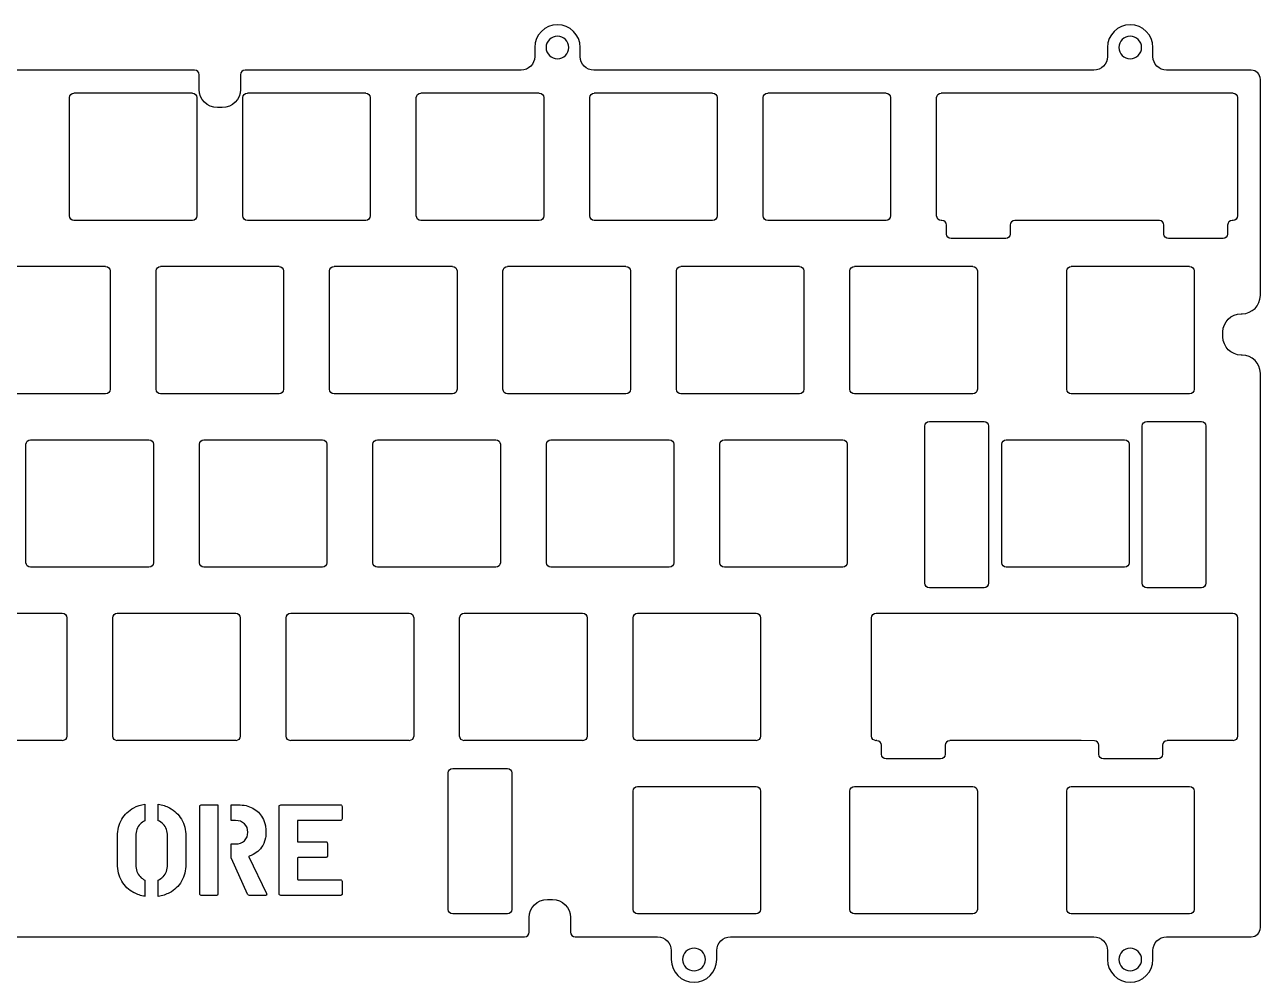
# Model space of a CAD drawing. Header units: millimetres. Extents: x 0 to 286, y -100 to 5.
# Drawn here: x 150 to 285.7, y -100.2 to 5 of the extents above; entities that cross this region are included whole.
import ezdxf

# ---------------------------------------------------------------- set-up
doc = ezdxf.new("R2010")
doc.units = ezdxf.units.MM
doc.header["$MEASUREMENT"] = 0

msp = doc.modelspace()

# ---------------------------------------------------------------- linework, layer by layer
at = {"color": 7, "true_color": 0xffffff, "extrusion": (-1, 0, 0)}
for p, q in [((206.03, 2.47, 1), (206.03, 1.47, 1)), ((173.72, -0.52, 1), (173.72, -2.13, 1)), ((168.93, -3.03, 1), (168.93, -16.02, 1)), ((245.12, -3.03, 1), (245.12, -16.02, 1)), ((282.14, -17.03, 1), (282.14, -18.03, 1)), ((178.45, -22.08, 1), (178.45, -35.08, 1)), ((197.5, -22.08, 1), (197.5, -35.08, 1)), ((254.65, -22.08, 1), (254.65, -35.08, 1)), ((183.21, -41.12, 1), (183.21, -54.13, 1)), ((202.26, -41.12, 1), (202.26, -54.13, 1)), ((240.36, -41.12, 1), (240.36, -54.13, 1)), ((271.32, -41.12, 1), (271.32, -54.13, 1)), ((154.64, -60.18, 1), (154.64, -73.18, 1)), ((192.74, -60.18, 1), (192.74, -73.18, 1)), ((230.84, -60.18, 1), (230.84, -73.18, 1)), ((283.22, -60.18, 1), (283.22, -73.18, 1)), ((203.53, -77.22, 1), (203.53, -92.22, 1)), ((254.65, -79.22, 1), (254.65, -92.22, 1)), ((278.46, -79.22, 1), (278.46, -92.22, 1)), ((171.24, -80.73, 1), (171.24, -90.51, 1)), ((184.88, -80.9, 1), (184.88, -82.28, 1)), ((179.97, -82.52, 1), (179.97, -84.73, 1)), ((183.27, -84.97, 1), (183.27, -86.35, 1)), ((179.97, -86.59, 1), (179.97, -88.89, 1)), ((184.88, -89.13, 1), (184.88, -90.51, 1)), ((268.94, -96.73, 1), (268.94, -97.72, 1))]:
    msp.add_line(p, q, dxfattribs=at)
at = {"color": 7, "true_color": 0xffffff, "extrusion": (1, -3.55e-14, 0)}
msp.add_line((211.03, 1.47, 1), (211.03, 2.47, 1), dxfattribs=at)
at = {"color": 7, "true_color": 0xffffff, "extrusion": (-1, -3.55e-14, 0)}
msp.add_line((268.94, 2.47, 1), (268.94, 1.47, 1), dxfattribs=at)
at = {"color": 7, "true_color": 0xffffff, "extrusion": (1, 0, 0)}
for p, q in [((273.94, 1.47, 1), (273.94, 2.47, 1)), ((169.18, -2.13, 1), (169.18, -0.52, 1)), ((285.73, -24.78, 1), (285.73, -1.03, 1)), ((154.93, -16.02, 1), (154.93, -3.03, 1)), ((212.07, -16.02, 1), (212.07, -3.03, 1)), ((231.12, -16.02, 1), (231.12, -3.03, 1)), ((275.14, -18.03, 1), (275.14, -17.03, 1)), ((183.5, -35.08, 1), (183.5, -22.08, 1)), ((202.55, -35.08, 1), (202.55, -22.08, 1)), ((221.6, -35.08, 1), (221.6, -22.08, 1)), ((264.46, -35.08, 1), (264.46, -22.08, 1)), ((281.62, -29.32, 1), (281.62, -28.78, 1)), ((285.73, -94.22, 1), (285.73, -33.32, 1)), ((248.88, -56.38, 1), (248.88, -39.12, 1)), ((272.76, -56.38, 1), (272.76, -39.12, 1)), ((169.21, -54.13, 1), (169.21, -41.12, 1)), ((226.36, -54.13, 1), (226.36, -41.12, 1)), ((257.32, -54.13, 1), (257.32, -41.12, 1)), ((178.74, -73.18, 1), (178.74, -60.18, 1)), ((197.79, -73.18, 1), (197.79, -60.18, 1)), ((243.03, -73.18, 1), (243.03, -60.18, 1)), ((244.12, -75.17, 1), (244.12, -74.18, 1)), ((196.53, -92.22, 1), (196.53, -77.22, 1)), ((240.65, -92.22, 1), (240.65, -79.22, 1)), ((169.24, -90.51, 1), (169.24, -80.9, 1)), ((172.69, -82.45, 1), (172.69, -80.73, 1)), ((177.97, -90.51, 1), (177.97, -80.9, 1)), ((172.69, -86.58, 1), (172.69, -85.02, 1)), ((205.42, -94.72, 1), (205.42, -93.12, 1)), ((226.03, -97.72, 1), (226.03, -96.73, 1)), ((273.94, -97.72, 1), (273.94, -96.73, 1))]:
    msp.add_line(p, q, dxfattribs=at)
at = {"color": 7, "true_color": 0xffffff, "extrusion": (-1.7e-15, 1, 0)}
msp.add_line((168.68, -0.03, 1), (146.88, -0.03, 1), dxfattribs=at)
at = {"color": 7, "true_color": 0xffffff, "extrusion": (1.2e-15, 1, 0)}
msp.add_line((204.53, -0.03, 1), (174.22, -0.03, 1), dxfattribs=at)
at = {"color": 7, "true_color": 0xffffff, "extrusion": (0, 1, 0)}
for p, q in [((267.44, -0.03, 1), (212.53, -0.03, 1)), ((171.72, -4.13, 1), (171.18, -4.13, 1)), ((187.47, -16.52, 1), (174.47, -16.52, 1)), ((274.64, -16.52, 1), (258.76, -16.52, 1)), ((235.1, -35.58, 1), (222.1, -35.58, 1)), ((254.15, -35.58, 1), (241.15, -35.58, 1)), ((163.66, -54.62, 1), (150.66, -54.62, 1)), ((255.38, -56.88, 1), (249.38, -56.88, 1)), ((279.26, -56.88, 1), (273.26, -56.88, 1)), ((230.34, -73.67, 1), (217.34, -73.67, 1)), ((173.18, -82.45, 1), (172.69, -82.45, 1)), ((184.71, -82.45, 1), (180.04, -82.45, 1)), ((183.1, -86.52, 1), (180.04, -86.52, 1)), ((171.07, -90.68, 1), (169.41, -90.68, 1)), ((176.45, -90.68, 1), (174.7, -90.68, 1)), ((184.71, -90.68, 1), (178.14, -90.68, 1)), ((203.03, -92.72, 1), (197.03, -92.72, 1)), ((230.34, -92.72, 1), (217.34, -92.72, 1)), ((254.15, -92.72, 1), (241.15, -92.72, 1))]:
    msp.add_line(p, q, dxfattribs=at)
at = {"color": 7, "true_color": 0xffffff, "extrusion": (-1.2e-15, 1, 0)}
msp.add_line((284.73, -0.03, 1), (275.44, -0.03, 1), dxfattribs=at)
at = {"color": 7, "true_color": 0xffffff, "extrusion": (0, -1, 0)}
for p, q in [((155.43, -2.52, 1), (168.43, -2.52, 1)), ((174.47, -2.52, 1), (187.47, -2.52, 1)), ((231.62, -2.52, 1), (244.62, -2.52, 1)), ((250.68, -2.52, 1), (282.73, -2.52, 1)), ((164.95, -21.57, 1), (177.95, -21.57, 1)), ((184, -21.57, 1), (197, -21.57, 1)), ((222.1, -21.57, 1), (235.1, -21.57, 1)), ((241.15, -21.57, 1), (254.15, -21.57, 1)), ((249.38, -38.62, 1), (255.38, -38.62, 1)), ((273.26, -38.62, 1), (279.26, -38.62, 1)), ((207.81, -40.62, 1), (220.81, -40.62, 1)), ((226.86, -40.62, 1), (239.86, -40.62, 1)), ((257.82, -40.62, 1), (270.82, -40.62, 1)), ((169.41, -80.73, 1), (171.24, -80.73, 1)), ((172.69, -80.73, 1), (173.48, -80.73, 1)), ((178.14, -80.73, 1), (184.71, -80.73, 1)), ((172.69, -85.02, 1), (173.18, -85.02, 1)), ((180.04, -84.8, 1), (183.1, -84.8, 1)), ((180.04, -88.96, 1), (184.71, -88.96, 1)), ((207.42, -91.12, 1), (207.97, -91.12, 1)), ((80.83, -95.23, 1), (204.92, -95.23, 1))]:
    msp.add_line(p, q, dxfattribs=at)
at = {"color": 7, "true_color": 0xffffff, "extrusion": (4e-16, -1, 0)}
msp.add_line((193.53, -2.52, 1), (206.53, -2.52, 1), dxfattribs=at)
at = {"color": 7, "true_color": 0xffffff, "extrusion": (1e-16, -1, 0)}
msp.add_line((212.57, -2.52, 1), (225.57, -2.52, 1), dxfattribs=at)
at = {"color": 7, "true_color": 0xffffff, "extrusion": (1, 2.7e-15, 0)}
for p, q in [((173.97, -16.02, 1), (173.97, -3.03, 1)), ((193.03, -16.02, 1), (193.03, -3.03, 1)), ((250.18, -16.02, 1), (250.18, -3.03, 1))]:
    msp.add_line(p, q, dxfattribs=at)
at = {"color": 7, "true_color": 0xffffff, "extrusion": (-1, 2.7e-15, 0)}
for p, q in [((187.97, -3.03, 1), (187.97, -16.02, 1)), ((207.03, -3.03, 1), (207.03, -16.02, 1)), ((283.23, -3.03, 1), (283.23, -16.02, 1)), ((216.55, -22.08, 1), (216.55, -35.08, 1)), ((235.6, -22.08, 1), (235.6, -35.08, 1)), ((173.69, -60.18, 1), (173.69, -73.18, 1)), ((211.79, -60.18, 1), (211.79, -73.18, 1))]:
    msp.add_line(p, q, dxfattribs=at)
at = {"color": 7, "true_color": 0xffffff, "extrusion": (-1, 5.5e-15, 0)}
msp.add_line((226.07, -3.03, 1), (226.07, -16.02, 1), dxfattribs=at)
at = {"color": 7, "true_color": 0xffffff, "extrusion": (-1.9e-15, 1, 0)}
msp.add_line((168.43, -16.52, 1), (155.43, -16.52, 1), dxfattribs=at)
at = {"color": 7, "true_color": 0xffffff, "extrusion": (1.4e-15, 1, 0)}
for p, q in [((206.53, -16.52, 1), (193.53, -16.52, 1)), ((225.57, -16.52, 1), (212.57, -16.52, 1)), ((244.62, -16.52, 1), (231.62, -16.52, 1)), ((177.95, -35.58, 1), (164.95, -35.58, 1))]:
    msp.add_line(p, q, dxfattribs=at)
at = {"color": 7, "true_color": 0xffffff, "extrusion": (2.042e-13, 1, 0)}
msp.add_line((250.76, -16.52, 1), (250.68, -16.52, 1), dxfattribs=at)
at = {"color": 7, "true_color": 0xffffff, "extrusion": (1, 7.11e-14, 0)}
msp.add_line((251.26, -18.03, 1), (251.26, -17.03, 1), dxfattribs=at)
at = {"color": 7, "true_color": 0xffffff, "extrusion": (-1, -7.11e-14, 0)}
for p, q in [((258.26, -17.03, 1), (258.26, -18.03, 1)), ((274.99, -74.18, 1), (274.99, -75.17, 1))]:
    msp.add_line(p, q, dxfattribs=at)
at = {"color": 7, "true_color": 0xffffff, "extrusion": (-2.042e-13, 1, 0)}
msp.add_line((282.73, -16.52, 1), (282.64, -16.52, 1), dxfattribs=at)
at = {"color": 7, "true_color": 0xffffff, "extrusion": (5.9e-15, 1, 0)}
msp.add_line((257.76, -18.52, 1), (251.76, -18.52, 1), dxfattribs=at)
at = {"color": 7, "true_color": 0xffffff, "extrusion": (-5.9e-15, 1, 0)}
msp.add_line((281.64, -18.52, 1), (275.64, -18.52, 1), dxfattribs=at)
at = {"color": 7, "true_color": 0xffffff, "extrusion": (7e-16, -1, 0)}
for p, q in [((145.9, -21.57, 1), (158.9, -21.57, 1)), ((169.71, -40.62, 1), (182.71, -40.62, 1))]:
    msp.add_line(p, q, dxfattribs=at)
at = {"color": 7, "true_color": 0xffffff, "extrusion": (1.4e-15, -1, 0)}
for p, q in [((203.05, -21.57, 1), (216.05, -21.57, 1)), ((150.66, -40.62, 1), (163.66, -40.62, 1)), ((188.76, -40.62, 1), (201.76, -40.62, 1)), ((198.29, -59.68, 1), (211.29, -59.68, 1))]:
    msp.add_line(p, q, dxfattribs=at)
at = {"color": 7, "true_color": 0xffffff, "extrusion": (-1e-15, -1, 0)}
msp.add_line((264.96, -21.57, 1), (277.96, -21.57, 1), dxfattribs=at)
at = {"color": 7, "true_color": 0xffffff, "extrusion": (-1, -1.4e-15, 0)}
msp.add_line((159.4, -22.08, 1), (159.4, -35.08, 1), dxfattribs=at)
at = {"color": 7, "true_color": 0xffffff, "extrusion": (1, -2.7e-15, 0)}
for p, q in [((164.45, -35.08, 1), (164.45, -22.08, 1)), ((240.65, -35.08, 1), (240.65, -22.08, 1)), ((188.26, -54.13, 1), (188.26, -41.12, 1)), ((207.31, -54.13, 1), (207.31, -41.12, 1)), ((159.69, -73.18, 1), (159.69, -60.18, 1)), ((216.84, -73.18, 1), (216.84, -60.18, 1)), ((216.84, -92.22, 1), (216.84, -79.22, 1))]:
    msp.add_line(p, q, dxfattribs=at)
at = {"color": 7, "true_color": 0xffffff, "extrusion": (-1, -5.5e-15, 0)}
msp.add_line((278.46, -22.08, 1), (278.46, -35.08, 1), dxfattribs=at)
at = {"color": 7, "true_color": 0xffffff, "extrusion": (0.001676, -0.999999, 0)}
msp.add_line((283.62, -26.78, 1), (283.73, -26.78, 1), dxfattribs=at)
at = {"color": 7, "true_color": 0xffffff, "extrusion": (0.002556, 0.999997, 0)}
msp.add_line((283.73, -31.32, 1), (283.62, -31.32, 1), dxfattribs=at)
at = {"color": 7, "true_color": 0xffffff, "extrusion": (7e-16, 1, 0)}
for p, q in [((158.9, -35.58, 1), (145.9, -35.58, 1)), ((182.71, -54.62, 1), (169.71, -54.62, 1)), ((270.82, -54.62, 1), (257.82, -54.62, 1)), ((192.24, -73.67, 1), (179.24, -73.67, 1))]:
    msp.add_line(p, q, dxfattribs=at)
at = {"color": 7, "true_color": 0xffffff, "extrusion": (-7e-16, 1, 0)}
for p, q in [((197, -35.58, 1), (184, -35.58, 1)), ((239.86, -54.62, 1), (226.86, -54.62, 1)), ((173.19, -73.67, 1), (160.19, -73.67, 1))]:
    msp.add_line(p, q, dxfattribs=at)
at = {"color": 7, "true_color": 0xffffff, "extrusion": (-3e-16, 1, 0)}
msp.add_line((216.05, -35.58, 1), (203.05, -35.58, 1), dxfattribs=at)
at = {"color": 7, "true_color": 0xffffff, "extrusion": (3e-16, 1, 0)}
msp.add_line((277.96, -35.58, 1), (264.96, -35.58, 1), dxfattribs=at)
at = {"color": 7, "true_color": 0xffffff, "extrusion": (-1, 2.1e-15, 0)}
for p, q in [((255.88, -39.12, 1), (255.88, -56.38, 1)), ((279.76, -39.12, 1), (279.76, -56.38, 1))]:
    msp.add_line(p, q, dxfattribs=at)
at = {"color": 7, "true_color": 0xffffff, "extrusion": (1, 1.4e-15, 0)}
msp.add_line((150.16, -54.13, 1), (150.16, -41.12, 1), dxfattribs=at)
at = {"color": 7, "true_color": 0xffffff, "extrusion": (-1, -2.7e-15, 0)}
for p, q in [((164.16, -41.12, 1), (164.16, -54.13, 1)), ((221.31, -41.12, 1), (221.31, -54.13, 1)), ((230.84, -79.22, 1), (230.84, -92.22, 1))]:
    msp.add_line(p, q, dxfattribs=at)
at = {"color": 7, "true_color": 0xffffff, "extrusion": (-2e-15, 1, 0)}
msp.add_line((201.76, -54.62, 1), (188.76, -54.62, 1), dxfattribs=at)
at = {"color": 7, "true_color": 0xffffff, "extrusion": (-1.4e-15, 1, 0)}
for p, q in [((220.81, -54.62, 1), (207.81, -54.62, 1)), ((277.96, -92.72, 1), (264.96, -92.72, 1))]:
    msp.add_line(p, q, dxfattribs=at)
at = {"color": 7, "true_color": 0xffffff, "extrusion": (-7e-16, -1, 0)}
for p, q in [((141.14, -59.68, 1), (154.14, -59.68, 1)), ((160.19, -59.68, 1), (173.19, -59.68, 1)), ((179.24, -59.68, 1), (192.24, -59.68, 1)), ((217.34, -59.68, 1), (230.34, -59.68, 1)), ((217.34, -78.73, 1), (230.34, -78.73, 1)), ((241.15, -78.73, 1), (254.15, -78.73, 1))]:
    msp.add_line(p, q, dxfattribs=at)
at = {"color": 7, "true_color": 0xffffff, "extrusion": (-5.46e-14, -1, 0)}
msp.add_line((243.53, -59.68, 1), (282.72, -59.68, 1), dxfattribs=at)
at = {"color": 7, "true_color": 0xffffff, "extrusion": (-3.4e-15, 1, 0)}
msp.add_line((154.14, -73.67, 1), (141.14, -73.67, 1), dxfattribs=at)
at = {"color": 7, "true_color": 0xffffff, "extrusion": (2e-15, 1, 0)}
msp.add_line((211.29, -73.67, 1), (198.29, -73.67, 1), dxfattribs=at)
at = {"color": 7, "true_color": 0xffffff, "extrusion": (-4.084e-13, 1, 0)}
msp.add_line((243.62, -73.67, 1), (243.53, -73.67, 1), dxfattribs=at)
at = {"color": 7, "true_color": 0xffffff, "extrusion": (-1, 1.066e-13, 0)}
msp.add_line((251.12, -74.18, 1), (251.12, -75.17, 1), dxfattribs=at)
at = {"color": 7, "true_color": 0xffffff, "extrusion": (3.1e-15, 1, 0)}
msp.add_line((266.06, -73.67, 1), (251.62, -73.67, 1), dxfattribs=at)
at = {"color": 7, "true_color": 0xffffff, "extrusion": (0.004169, 0.999991, 0)}
msp.add_line((267.5, -73.68, 1), (266.06, -73.67, 1), dxfattribs=at)
at = {"color": 7, "true_color": 0xffffff, "extrusion": (0.999991, -0.004169, 0)}
msp.add_line((267.99, -75.17, 1), (268, -74.18, 1), dxfattribs=at)
at = {"color": 7, "true_color": 0xffffff, "extrusion": (-4.9e-15, 1, 0)}
msp.add_line((282.72, -73.67, 1), (275.49, -73.67, 1), dxfattribs=at)
at = {"color": 7, "true_color": 0xffffff, "extrusion": (3e-15, 1, 0)}
msp.add_line((250.62, -75.68, 1), (244.62, -75.68, 1), dxfattribs=at)
at = {"color": 7, "true_color": 0xffffff, "extrusion": (-3e-15, 1, 0)}
msp.add_line((274.49, -75.68, 1), (268.49, -75.68, 1), dxfattribs=at)
at = {"color": 7, "true_color": 0xffffff, "extrusion": (3e-15, -1, 0)}
msp.add_line((197.03, -76.72, 1), (203.03, -76.72, 1), dxfattribs=at)
at = {"color": 7, "true_color": 0xffffff, "extrusion": (1, 5.5e-15, 0)}
msp.add_line((264.46, -92.22, 1), (264.46, -79.22, 1), dxfattribs=at)
at = {"color": 7, "true_color": 0xffffff, "extrusion": (-2.7e-15, -1, 0)}
msp.add_line((264.96, -78.73, 1), (277.96, -78.73, 1), dxfattribs=at)
at = {"color": 7, "true_color": 0xffffff, "extrusion": (-1, -1.10694e-06, 0)}
msp.add_line((163.23, -80.67, 1), (163.23, -82.47, 1), dxfattribs=at)
at = {"color": 7, "true_color": 0xffffff, "extrusion": (1, 1.10694e-06, 0)}
msp.add_line((164.68, -82.47, 1), (164.68, -80.67, 1), dxfattribs=at)
at = {"color": 7, "true_color": 0xffffff, "extrusion": (1, 3.5e-14, 0)}
msp.add_line((160.21, -87.23, 1), (160.21, -84.19, 1), dxfattribs=at)
at = {"color": 7, "true_color": 0xffffff, "extrusion": (-1, -2.61255e-06, 0)}
msp.add_line((162.22, -84.17, 1), (162.22, -87.3, 1), dxfattribs=at)
at = {"color": 7, "true_color": 0xffffff, "extrusion": (1, 1.66945e-08, 0)}
msp.add_line((165.7, -87.3, 1), (165.7, -84.17, 1), dxfattribs=at)
at = {"color": 7, "true_color": 0xffffff, "extrusion": (-1, -3.8598e-10, 0)}
msp.add_line((167.7, -84.19, 1), (167.7, -87.23, 1), dxfattribs=at)
at = {"color": 7, "true_color": 0xffffff, "extrusion": (0.911484, 0.411336, 0)}
msp.add_line((174.5, -90.55, 1), (172.72, -86.62, 1), dxfattribs=at)
at = {"color": 7, "true_color": 0xffffff, "extrusion": (-0.901331, -0.433132, 0)}
msp.add_line((174.64, -86.46, 1), (176.57, -90.48, 1), dxfattribs=at)
at = {"color": 7, "true_color": 0xffffff, "extrusion": (-1, -1.10695e-06, 0)}
msp.add_line((163.23, -88.99, 1), (163.23, -90.79, 1), dxfattribs=at)
at = {"color": 7, "true_color": 0xffffff, "extrusion": (1, 1.10692e-06, 0)}
msp.add_line((164.68, -90.79, 1), (164.68, -88.99, 1), dxfattribs=at)
at = {"color": 7, "true_color": 0xffffff, "extrusion": (-1, -2.21e-14, 0)}
msp.add_line((209.97, -93.12, 1), (209.97, -94.72, 1), dxfattribs=at)
at = {"color": 7, "true_color": 0xffffff, "extrusion": (3.14e-14, -1, 0)}
msp.add_line((210.47, -95.23, 1), (219.53, -95.23, 1), dxfattribs=at)
at = {"color": 7, "true_color": 0xffffff, "extrusion": (6.72e-14, -1, 0)}
msp.add_line((227.53, -95.23, 1), (267.44, -95.23, 1), dxfattribs=at)
at = {"color": 7, "true_color": 0xffffff, "extrusion": (-1.9e-15, -1, 0)}
msp.add_line((275.44, -95.23, 1), (284.73, -95.23, 1), dxfattribs=at)
at = {"color": 7, "true_color": 0xffffff, "extrusion": (-1, -3.908e-13, 0)}
msp.add_line((221.03, -96.73, 1), (221.03, -97.72, 1), dxfattribs=at)
at = {"color": 7, "true_color": 0xffffff, "extrusion": (0, 0, -1)}
for centre in [(-208.53, 2.47, -1), (-271.44, 2.47, -1), (-223.53, -97.72, -1), (-271.44, -97.72, -1)]:
    msp.add_circle(centre, 1.25, dxfattribs=at)
at = {"color": 7, "true_color": 0xffffff}
for centre, radius, start, end in [((208.53, 2.47, 1), 2.5, 360, 180), ((271.44, 2.47, 1), 2.5, 0, 180), ((168.68, -0.52, 1), 0.5, 0, 90), ((174.22, -0.52, 1), 0.5, 90, 180), ((284.73, -1.03, 1), 1, 0, 90), ((250.76, -17.03, 1), 0.5, 0, 90), ((258.76, -17.03, 1), 0.5, 90, 180), ((274.64, -17.03, 1), 0.5, 0, 90), ((282.64, -17.03, 1), 0.5, 90, 180), ((283.73, -24.78, 1), 2, 270.096, 0), ((283.73, -33.32, 1), 2, 0, 89.8536), ((243.62, -74.18, 1), 0.5, 0, 90), ((251.62, -74.18, 1), 0.5, 90, 180), ((267.5, -74.18, 1), 0.5, 359.7611, 89.7611), ((275.49, -74.18, 1), 0.5, 90, 180), ((204.92, -94.72, 1), 0.5, 270, 0), ((210.47, -94.72, 1), 0.5, 180, 270), ((284.73, -94.22, 1), 1, 270, 0), ((223.53, -97.72, 1), 2.5, 180, 360), ((271.44, -97.72, 1), 2.5, 180, 360)]:
    msp.add_arc(centre, radius, start, end, dxfattribs=at)
at = {"color": 7, "true_color": 0xffffff, "extrusion": (0, 0, -1)}
for centre, radius, start, end in [((-204.53, 1.47, -1), 1.5, 180, 270), ((-212.53, 1.47, -1), 1.5, 270, 0), ((-267.44, 1.47, -1), 1.5, 180, 270), ((-275.44, 1.47, -1), 1.5, 270, 0), ((-155.43, -3.03, -1), 0.5, 0, 90), ((-168.43, -3.03, -1), 0.5, 90, 180), ((-171.18, -2.13, -1), 2, 270, 360), ((-171.72, -2.13, -1), 2, 180, 270), ((-174.47, -3.03, -1), 0.5, 360, 90), ((-187.47, -3.03, -1), 0.5, 90, 180), ((-193.53, -3.03, -1), 0.5, 360, 90), ((-206.53, -3.03, -1), 0.5, 90, 180), ((-212.57, -3.03, -1), 0.5, 360, 90), ((-225.57, -3.03, -1), 0.5, 90, 180), ((-231.62, -3.03, -1), 0.5, 360, 90), ((-244.62, -3.03, -1), 0.5, 90, 180), ((-250.68, -3.03, -1), 0.5, 0, 90), ((-282.73, -3.03, -1), 0.5, 90, 180), ((-155.43, -16.02, -1), 0.5, 270, 0), ((-168.43, -16.02, -1), 0.5, 180, 270), ((-174.47, -16.02, -1), 0.5, 270, 360), ((-187.47, -16.02, -1), 0.5, 180, 270), ((-193.53, -16.02, -1), 0.5, 270, 360), ((-206.53, -16.02, -1), 0.5, 180, 270), ((-212.57, -16.02, -1), 0.5, 270, 360), ((-225.57, -16.02, -1), 0.5, 180, 270), ((-231.62, -16.02, -1), 0.5, 270, 360), ((-244.62, -16.02, -1), 0.5, 180, 270), ((-250.68, -16.02, -1), 0.5, 270, 0), ((-282.73, -16.02, -1), 0.5, 180, 270), ((-251.76, -18.03, -1), 0.5, 270, 0), ((-257.76, -18.03, -1), 0.5, 180, 270), ((-275.64, -18.03, -1), 0.5, 270, 0), ((-281.64, -18.03, -1), 0.5, 180, 270), ((-158.9, -22.08, -1), 0.5, 90, 180), ((-164.95, -22.08, -1), 0.5, 360, 90), ((-177.95, -22.08, -1), 0.5, 90, 180), ((-184, -22.08, -1), 0.5, 0, 90), ((-197, -22.08, -1), 0.5, 90, 180), ((-203.05, -22.08, -1), 0.5, 0, 90), ((-216.05, -22.08, -1), 0.5, 90, 180), ((-222.1, -22.08, -1), 0.5, 0, 90), ((-235.1, -22.08, -1), 0.5, 90, 180), ((-241.15, -22.08, -1), 0.5, 360, 90), ((-254.15, -22.08, -1), 0.5, 90, 180), ((-264.96, -22.08, -1), 0.5, 0, 90), ((-277.96, -22.08, -1), 0.5, 90, 180), ((-283.62, -28.78, -1), 2, 0, 89.9992), ((-283.62, -29.32, -1), 2, 270, 0), ((-158.9, -35.08, -1), 0.5, 180, 270), ((-164.95, -35.08, -1), 0.5, 270, 0), ((-177.95, -35.08, -1), 0.5, 180, 270), ((-184, -35.08, -1), 0.5, 270, 360), ((-197, -35.08, -1), 0.5, 180, 270), ((-203.05, -35.08, -1), 0.5, 270, 0), ((-216.05, -35.08, -1), 0.5, 180, 270), ((-222.1, -35.08, -1), 0.5, 270, 360), ((-235.1, -35.08, -1), 0.5, 180, 270), ((-241.15, -35.08, -1), 0.5, 270, 0), ((-254.15, -35.08, -1), 0.5, 180, 270), ((-264.96, -35.08, -1), 0.5, 270, 0), ((-277.96, -35.08, -1), 0.5, 180, 270), ((-249.38, -39.12, -1), 0.5, 0, 90), ((-255.38, -39.12, -1), 0.5, 90, 180), ((-273.26, -39.12, -1), 0.5, 0, 90), ((-279.26, -39.12, -1), 0.5, 90, 180), ((-150.66, -41.12, -1), 0.5, 0, 90), ((-163.66, -41.12, -1), 0.5, 90, 180), ((-169.71, -41.12, -1), 0.5, 0, 90), ((-182.71, -41.12, -1), 0.5, 90, 180), ((-188.76, -41.12, -1), 0.5, 0, 90), ((-201.76, -41.12, -1), 0.5, 90, 180), ((-207.81, -41.12, -1), 0.5, 0, 90), ((-220.81, -41.12, -1), 0.5, 90, 180), ((-226.86, -41.12, -1), 0.5, 0, 90), ((-239.86, -41.12, -1), 0.5, 90, 180), ((-257.82, -41.12, -1), 0.5, 0, 90), ((-270.82, -41.12, -1), 0.5, 90, 180), ((-150.66, -54.13, -1), 0.5, 270, 0), ((-163.66, -54.13, -1), 0.5, 180, 270), ((-169.71, -54.13, -1), 0.5, 270, 360), ((-182.71, -54.13, -1), 0.5, 180, 270), ((-188.76, -54.13, -1), 0.5, 270, 0), ((-201.76, -54.13, -1), 0.5, 180, 270), ((-207.81, -54.13, -1), 0.5, 270, 0), ((-220.81, -54.13, -1), 0.5, 180, 270), ((-226.86, -54.13, -1), 0.5, 270, 0), ((-239.86, -54.13, -1), 0.5, 180, 270), ((-257.82, -54.13, -1), 0.5, 270, 360), ((-270.82, -54.13, -1), 0.5, 180, 270), ((-249.38, -56.38, -1), 0.5, 270, 0), ((-255.38, -56.38, -1), 0.5, 180, 270), ((-273.26, -56.38, -1), 0.5, 270, 360), ((-279.26, -56.38, -1), 0.5, 180, 270), ((-154.14, -60.18, -1), 0.5, 90, 180), ((-160.19, -60.18, -1), 0.5, 0, 90), ((-173.19, -60.18, -1), 0.5, 90, 180), ((-179.24, -60.18, -1), 0.5, 0, 90), ((-192.24, -60.18, -1), 0.5, 90, 180), ((-198.29, -60.18, -1), 0.5, 0, 90), ((-211.29, -60.18, -1), 0.5, 90, 180), ((-217.34, -60.18, -1), 0.5, 0, 90), ((-230.34, -60.18, -1), 0.5, 90, 180), ((-243.53, -60.18, -1), 0.5, 0, 90), ((-282.72, -60.18, -1), 0.5, 90, 180), ((-154.14, -73.18, -1), 0.5, 180, 270), ((-160.19, -73.18, -1), 0.5, 270, 360), ((-173.19, -73.18, -1), 0.5, 180, 270), ((-179.24, -73.18, -1), 0.5, 270, 0), ((-192.24, -73.18, -1), 0.5, 180, 270), ((-198.29, -73.18, -1), 0.5, 270, 0), ((-211.29, -73.18, -1), 0.5, 180, 270), ((-217.34, -73.18, -1), 0.5, 270, 0), ((-230.34, -73.18, -1), 0.5, 180, 270), ((-243.53, -73.18, -1), 0.5, 270, 0), ((-282.72, -73.18, -1), 0.5, 180, 270), ((-244.62, -75.17, -1), 0.5, 270, 360), ((-250.62, -75.17, -1), 0.5, 180, 270), ((-268.49, -75.17, -1), 0.5, 270, 0), ((-274.49, -75.17, -1), 0.5, 180, 270), ((-197.03, -77.22, -1), 0.5, 0, 90), ((-203.03, -77.22, -1), 0.5, 90, 180), ((-217.34, -79.22, -1), 0.5, 0, 90), ((-230.34, -79.22, -1), 0.5, 90, 180), ((-241.15, -79.22, -1), 0.5, 0, 90), ((-254.15, -79.22, -1), 0.5, 90, 180), ((-264.96, -79.22, -1), 0.5, 0, 90), ((-277.96, -79.22, -1), 0.5, 90, 180), ((-197.03, -92.22, -1), 0.5, 270, 360), ((-203.03, -92.22, -1), 0.5, 180, 270), ((-207.42, -93.12, -1), 2, 0, 90), ((-207.97, -93.12, -1), 2, 90, 180), ((-217.34, -92.22, -1), 0.5, 270, 0), ((-230.34, -92.22, -1), 0.5, 180, 270), ((-241.15, -92.22, -1), 0.5, 270, 0), ((-254.15, -92.22, -1), 0.5, 180, 270), ((-264.96, -92.22, -1), 0.5, 270, 0), ((-277.96, -92.22, -1), 0.5, 180, 270), ((-219.53, -96.73, -1), 1.5, 90, 180), ((-227.53, -96.73, -1), 1.5, 0, 90), ((-267.44, -96.73, -1), 1.5, 90, 180), ((-275.44, -96.73, -1), 1.5, 0, 90)]:
    msp.add_arc(centre, radius, start, end, dxfattribs=at)
for centre, major_axis, ratio, start_param, end_param in [((566.66, -766.84, 1), (-404.81, 685.7), 0.066444, 0.003078, 0.0269), ((-777.63, -1603.53, 1), (943.76, 1522.35), 0.043965, -0.019082, -0.002998), ((-459.21, -683.56, 1), (625.97, 601.87), 0.060355, -0.019866, 0.014829), ((176.6, -97.58, 1), (-7.26, 16.83), 0.092704, -0.036886, 0.039972), ((-972.8, -2011.93, 1), (1147.98, 1930.77), 0.035579, -0.021151, -0.001586), ((185.33, -97.58, 1), (-7.26, 16.83), 0.092704, -0.036886, 0.039972), ((878.91, -453.07, 1), (718.31, -370.61), 0.06404, 3.108563, 3.144699), ((-550.99, -453.07, 1), (718.31, 370.61), 0.06404, -0.003106, 0.033029), ((-544.91, 673.88, 1), (-720.62, 759.64), 0.048258, 3.131786, 3.164442), ((-34.41, -608.48, 1), (217.58, 523.67), 0.016723, -0.006948, 0.006834), ((1005.11, 359.89, 1), (844.48, 448.9), 0.0591, 3.139671, 3.172999), ((-296.59, 151.22, 1), (463.89, -240.22), 0.080692, -0.041762, 0.003198), ((-4882.48, 4951.87, 1), (5049.19, -5041.68), 0.020982, -0.005749, 0.006471), ((422.95, 359.3, 1), (261.05, 449.62), 0.082118, 3.10927, 3.138913), ((-442.65, 891.91, 1), (-608.78, 982.18), 0.054749, -3.13786, -3.117839), ((195.45, -59.56, 1), (20.87, 31.09), 0.069669, 3.094852, 3.185557)]:
    msp.add_ellipse(centre, major_axis=major_axis, ratio=ratio, start_param=start_param, end_param=end_param, dxfattribs=at)
at = {"color": 7, "true_color": 0xffffff}
for centre, major_axis, ratio, start_param, end_param in [((365.89, -417.18, 1), (202.87, -334.6), 0.062255, 3.13218, 3.158778), ((-279.78, -382.05, 1), (445.17, 299), 0.05521, -0.037064, 0.009183), ((169.02, -94.04, 1), (-3.66, -7.48), 0.099041, 3.06668, 3.117517), ((-337.71, 251.94, 1), (503.11, -340.34), 0.05132, -0.009121, 0.034703)]:
    msp.add_ellipse(centre, major_axis=major_axis, ratio=ratio, start_param=start_param, end_param=end_param, dxfattribs=at)
for points in [[(160.68, -82.32, 1), (160.99, -81.78, 1), (161.43, -81.36, 1), (162, -81.06, 1)], [(169.24, -80.9, 1), (169.24, -80.85, 1), (169.26, -80.81, 1), (169.29, -80.78, 1)], [(175.07, -81.1, 1), (175.53, -81.35, 1), (175.89, -81.7, 1), (176.14, -82.15, 1)], [(177.97, -80.9, 1), (177.97, -80.85, 1), (177.98, -80.81, 1), (178.02, -80.78, 1)], [(184.71, -80.73, 1), (184.75, -80.73, 1), (184.79, -80.75, 1), (184.83, -80.78, 1)], [(184.83, -80.78, 1), (184.86, -80.81, 1), (184.88, -80.85, 1), (184.88, -80.9, 1)], [(165.22, -82.84, 1), (165.07, -82.68, 1), (164.88, -82.55, 1), (164.68, -82.47, 1)], [(174.15, -82.81, 1), (173.9, -82.57, 1), (173.57, -82.45, 1), (173.18, -82.45, 1)], [(180.04, -82.45, 1), (180, -82.45, 1), (179.97, -82.47, 1), (179.97, -82.52, 1)], [(184.83, -82.4, 1), (184.79, -82.43, 1), (184.75, -82.45, 1), (184.71, -82.45, 1)], [(184.88, -82.28, 1), (184.88, -82.33, 1), (184.86, -82.37, 1), (184.83, -82.4, 1)], [(162.69, -82.84, 1), (162.38, -83.18, 1), (162.22, -83.62, 1), (162.22, -84.17, 1)], [(173.18, -85.02, 1), (173.57, -85.02, 1), (173.9, -84.91, 1), (174.15, -84.67, 1)], [(179.97, -84.73, 1), (179.97, -84.77, 1), (180, -84.8, 1), (180.04, -84.8, 1)], [(183.22, -84.85, 1), (183.25, -84.88, 1), (183.27, -84.92, 1), (183.27, -84.97, 1)], [(174.68, -86.36, 1), (174.64, -86.38, 1), (174.62, -86.41, 1), (174.64, -86.46, 1)], [(180.04, -86.52, 1), (180, -86.52, 1), (179.97, -86.54, 1), (179.97, -86.59, 1)], [(162.22, -87.3, 1), (162.22, -87.85, 1), (162.38, -88.29, 1), (162.69, -88.62, 1)], [(162, -90.38, 1), (161.43, -90.08, 1), (160.99, -89.66, 1), (160.68, -89.11, 1)], [(162.69, -88.62, 1), (162.85, -88.78, 1), (163.02, -88.9, 1), (163.23, -88.99, 1)], [(164.68, -88.99, 1), (164.88, -88.9, 1), (165.06, -88.78, 1), (165.22, -88.62, 1)], [(179.97, -88.89, 1), (179.97, -88.94, 1), (180, -88.96, 1), (180.04, -88.96, 1)], [(184.71, -88.96, 1), (184.75, -88.96, 1), (184.79, -88.98, 1), (184.83, -89.01, 1)], [(184.83, -89.01, 1), (184.86, -89.04, 1), (184.88, -89.08, 1), (184.88, -89.13, 1)], [(169.29, -90.63, 1), (169.26, -90.6, 1), (169.24, -90.56, 1), (169.24, -90.51, 1)], [(169.41, -90.68, 1), (169.36, -90.68, 1), (169.32, -90.67, 1), (169.29, -90.63, 1)], [(178.02, -90.63, 1), (177.98, -90.6, 1), (177.97, -90.56, 1), (177.97, -90.51, 1)], [(178.14, -90.68, 1), (178.09, -90.68, 1), (178.05, -90.67, 1), (178.02, -90.63, 1)]]:
    msp.add_open_spline(points, degree=3, dxfattribs=at)
for points, knots in [([(176.14, -82.15, 1), (176.29, -82.42, 1), (176.39, -82.72, 1), (176.45, -83.02, 1), (176.49, -83.23, 1), (176.52, -83.41, 1), (176.52, -83.73, 1), (176.52, -83.82, 1), (176.52, -83.89, 1), (176.51, -83.98, 1), (176.5, -84.13, 1), (176.48, -84.3, 1), (176.44, -84.47, 1), (176.44, -84.48, 1), (176.43, -84.49, 1), (176.43, -84.5, 1), (176.35, -84.82, 1), (176.22, -85.12, 1), (176.03, -85.39, 1)], [-0.4642992, -0.4642992, -0.4642992, -0.4642992, -0.2979467, -0.2979467, -0.2979467, -0.1825607, -0.1825607, -0.1825607, -0.1538138, -0.1538138, -0.1538138, -0.1017613, -0.1017613, -0.1017613, -0.0993295, -0.0993295, -0.0993295, 0, 0, 0, 0]), ([(174.15, -84.67, 1), (174.4, -84.43, 1), (174.53, -84.12, 1), (174.53, -83.74, 1), (174.53, -83.37, 1), (174.4, -83.05, 1), (174.15, -82.81, 1)], [-0.1723784, -0.1723784, -0.1723784, -0.1723784, -0.0861807, -0.0861807, -0.0861807, 0, 0, 0, 0]), ([(183.27, -86.35, 1), (183.27, -86.37, 1), (183.27, -86.39, 1), (183.26, -86.41, 1), (183.25, -86.43, 1), (183.24, -86.44, 1), (183.23, -86.46, 1), (183.23, -86.46, 1), (183.22, -86.46, 1), (183.22, -86.47, 1), (183.22, -86.47, 1), (183.21, -86.48, 1), (183.21, -86.48, 1), (183.19, -86.49, 1), (183.17, -86.5, 1), (183.15, -86.51, 1), (183.14, -86.51, 1), (183.12, -86.52, 1), (183.1, -86.52, 1)], [-0.02477999, -0.02477999, -0.02477999, -0.02477999, -0.01859232, -0.01859232, -0.01859232, -0.01348253, -0.01348253, -0.01348253, -0.01240549, -0.01240549, -0.01240549, -0.010724, -0.010724, -0.010724, -0.00489144, -0.00489144, -0.00489144, 0, 0, 0, 0]), ([(171.24, -90.51, 1), (171.24, -90.55, 1), (171.23, -90.59, 1), (171.2, -90.62, 1), (171.2, -90.63, 1), (171.2, -90.63, 1), (171.19, -90.63, 1), (171.19, -90.64, 1), (171.18, -90.65, 1), (171.17, -90.65, 1), (171.15, -90.67, 1), (171.12, -90.68, 1), (171.08, -90.68, 1), (171.08, -90.68, 1), (171.08, -90.68, 1), (171.07, -90.68, 1)], [-0.02220818, -0.02220818, -0.02220818, -0.02220818, -0.01208297, -0.01208297, -0.01208297, -0.01111797, -0.01111797, -0.01111797, -0.00877604, -0.00877604, -0.00877604, -0.0008032, -0.0008032, -0.0008032, 0, 0, 0, 0]), ([(176.57, -90.48, 1), (176.59, -90.52, 1), (176.6, -90.55, 1), (176.6, -90.57, 1), (176.6, -90.64, 1), (176.55, -90.68, 1), (176.45, -90.68, 1)], [-0.02863273, -0.02863273, -0.02863273, -0.02863273, -0.01431636, -0.01431636, -0.01431636, 0, 0, 0, 0]), ([(184.88, -90.51, 1), (184.88, -90.55, 1), (184.86, -90.59, 1), (184.84, -90.62, 1), (184.83, -90.63, 1), (184.83, -90.63, 1), (184.83, -90.63, 1), (184.81, -90.65, 1), (184.79, -90.66, 1), (184.77, -90.67, 1), (184.75, -90.68, 1), (184.73, -90.68, 1), (184.72, -90.68, 1), (184.71, -90.68, 1), (184.71, -90.68, 1), (184.71, -90.68, 1)], [-0.02482749, -0.02482749, -0.02482749, -0.02482749, -0.01350848, -0.01350848, -0.01350848, -0.01242924, -0.01242924, -0.01242924, -0.00581982, -0.00581982, -0.00581982, -0.00090057, -0.00090057, -0.00090057, 0, 0, 0, 0])]:
    msp.add_open_spline(points, degree=3, knots=knots, dxfattribs=at)

doc.saveas('drawing.dxf')
